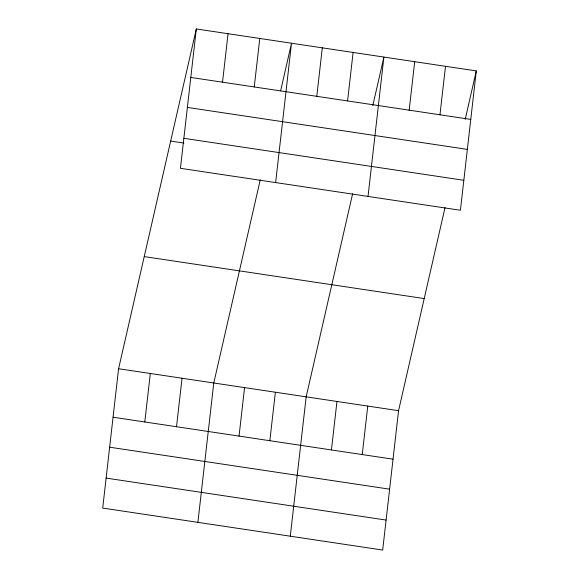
<?xml version="1.0" encoding="UTF-8"?>
<svg xmlns="http://www.w3.org/2000/svg" width="579" height="579" viewBox="0 0 579 579"><rect width="100%" height="100%" fill="white"/><g stroke="black" fill="none" stroke-linecap="round" stroke-linejoin="round"><path stroke-width="0.87" d="M196.317 28.95L180.445 168.308L460.414 210.271L476.293 70.92L196.317 28.95L118.586 368.729L102.707 508.08L382.683 550.05L398.555 410.692L445.034 207.55M144.793 421.968L150.316 373.484M176.523 426.73L182.045 378.239M222.524 82.196L228.054 33.705M197.895 522.352L213.774 382.994L260.253 179.852M254.253 86.951L259.783 38.46M239.047 436.103L244.57 387.612M275.633 182.573L291.512 43.222L280.627 90.787M269.843 440.72L275.372 392.229M316.785 96.324L322.308 47.833M290.289 536.197L306.168 396.847L352.64 193.697M347.581 100.941L353.103 52.45M331.441 449.948L336.964 401.464M368.027 196.426L383.899 57.068L372.825 105.487M362.237 454.566L367.759 406.082M409.172 110.176L414.702 61.685M439.968 114.787L445.497 66.303M465.212 119.339L476.293 70.92M190.795 77.441L470.77 119.404M187.379 107.426L467.354 149.389M183.861 138.316L463.83 180.286M170.667 141.073L183.89 143.056M144.236 256.598L424.212 298.569M118.586 368.729L398.555 410.692M113.057 417.213L393.032 459.183M109.641 447.198L389.616 489.168M106.123 478.095L386.099 520.065"/></g></svg>
